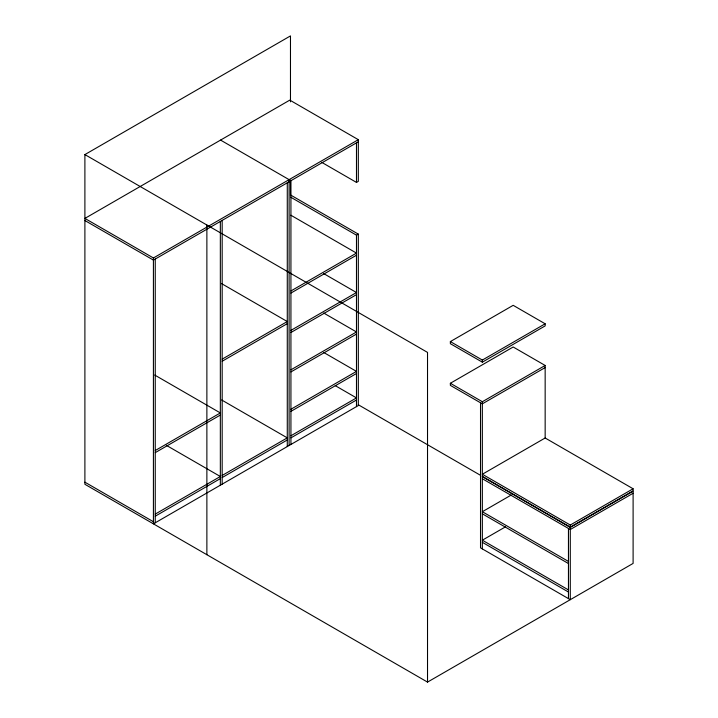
<?xml version="1.0" encoding="UTF-8"?>
<svg xmlns="http://www.w3.org/2000/svg" width="718" height="718" viewBox="0 0 718 718"><rect width="100%" height="100%" fill="white"/><g stroke="black" fill="none" stroke-linecap="round" stroke-linejoin="round"><path stroke-width="1.08" d="M482.343 476.635L570.289 527.407L633.105 491.139L633.105 563.415L427.524 682.1L84.895 484.282L84.895 154.585L290.476 35.9L290.476 101.839M153.419 257.977L358.327 139.678L289.803 100.116L84.895 218.416L153.419 257.977L153.419 523.844L358.318 405.553L358.318 234.113L290.754 195.108M358.327 141.787L153.419 260.096L84.895 220.525M321.745 162.358L356.487 182.417L358.318 181.358L358.327 139.678M290.853 197.279L356.487 235.172L358.318 234.113M290.916 290.961L356.487 253.104L290.853 215.212M290.916 293.07L356.487 255.213M222.176 359.135L287.281 321.547L221.647 283.655M222.176 361.244L287.281 323.656M290.916 330.388L356.487 292.531L323.674 273.585M290.916 332.506L356.487 294.649M290.916 369.824L356.487 331.967L323.674 313.021M290.916 371.933L356.487 334.076M155.25 450.527L220.345 412.94L154.72 375.047M155.25 452.636L220.345 415.049M290.916 409.251L356.487 371.394L323.674 352.448M290.916 411.369L356.487 373.513M450.365 341.589L513.182 305.329L545.159 323.791L545.159 325.9L482.343 362.168L450.365 343.698L450.365 341.589L482.343 360.059L545.159 323.791M155.25 514.088L220.345 476.501L166.298 445.304M222.176 475.451L287.281 437.863L221.647 399.971M290.934 435.754L356.487 397.907L335.252 385.647M155.25 516.197L220.345 478.619M222.176 477.56L287.281 439.972M290.934 437.863L356.487 400.016M545.159 367.571L482.343 403.839L450.365 385.378L450.365 383.268L513.182 347L545.159 365.462L545.159 437.872M450.365 383.268L482.343 401.73L545.159 365.462M511.342 494.98L482.343 511.719L568.459 561.431M505.544 526.815L482.343 540.196L568.459 589.918M633.105 488.77L545.159 437.998L482.343 474.257L570.289 525.038L633.105 488.77L633.105 490.879L570.289 527.147L482.343 476.375M633.105 493.248L570.289 529.516L482.343 478.744M220.561 140.091L289.103 179.644L289.103 445.51M84.895 154.585L427.524 352.403L427.524 682.1M358.291 404.746L480.36 475.226M482.343 513.828L568.459 563.54M482.343 542.314L568.459 592.027M84.895 482.173L153.419 521.735M570.289 525.038L570.289 527.147M570.289 527.407L570.289 599.674L480.521 547.852L480.521 402.78M568.459 528.466L568.459 598.624M482.343 360.059L482.343 362.168M482.343 401.73L482.343 548.902M356.487 142.855L356.487 182.417M356.487 235.172L356.487 406.612M290.934 180.703L290.934 444.46M290.476 180.074L290.476 195.718M289.094 179.653L289.094 181.762M287.281 182.812L287.281 446.569M222.176 220.399L222.176 484.156M220.345 221.449L220.345 485.206M206.874 225.012L206.874 554.709M155.25 259.036L155.25 522.794"/></g></svg>
